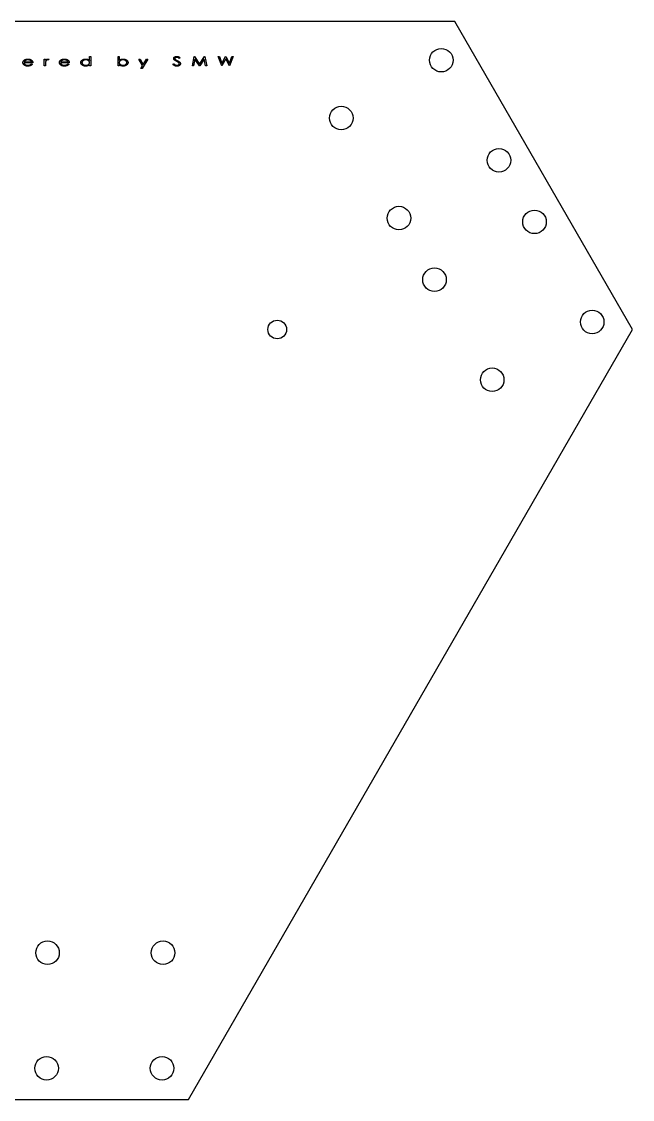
# Model space of a CAD drawing. Header units: millimetres. Extents: x -77 to 203, y -7 to 242.
# Drawn here: x 65.4 to 203, y 0 to 242.5 of the extents above; entities that cross this region are included whole.
import ezdxf

# ---------------------------------------------------------------- set-up
doc = ezdxf.new("R2010")
doc.units = ezdxf.units.MM

msp = doc.modelspace()

# ---------------------------------------------------------------- linework, layer by layer
at = {"color": 7, "linetype": 'Continuous', "lineweight": 25}
for p, q in [((162.95, 242.49), (-37.05, 242.49)), ((202.95, 173.21), (162.95, 242.49)), ((67.91, 233.22), (65.96, 233.22)), ((65.98, 233.41), (67.64, 233.41)), ((67.57, 232.98), (67.8, 232.89)), ((70.49, 234.03), (70.76, 234.03)), ((70.49, 232.49), (70.49, 234.03)), ((70.76, 234.03), (70.76, 233.81)), ((70.76, 233.01), (70.76, 232.49)), ((71.57, 234.01), (71.43, 233.84)), ((76.13, 233.22), (74.18, 233.22)), ((74.21, 233.41), (75.86, 233.41)), ((75.79, 232.98), (76.02, 232.89)), ((80.69, 234.66), (80.96, 234.66)), ((80.69, 233.73), (80.69, 234.66)), ((80.96, 234.66), (80.96, 232.49)), ((87.1, 234.66), (87.37, 234.66)), ((87.1, 232.49), (87.1, 234.66)), ((87.37, 234.66), (87.37, 233.75)), ((91.79, 234.03), (92.09, 234.03)), ((92.63, 232.62), (91.79, 234.03)), ((92.09, 234.03), (92.78, 232.86)), ((93.8, 234.03), (92.5, 231.92)), ((92.78, 232.86), (93.5, 234.03)), ((93.5, 234.03), (93.8, 234.03)), ((99.44, 232.9), (99.69, 233)), ((101.13, 234.3), (100.89, 234.17)), ((103.84, 232.49), (104.23, 234.6)), ((104.4, 234.01), (104.11, 232.49)), ((104.23, 234.6), (104.3, 234.6)), ((104.3, 234.6), (105.45, 232.87)), ((105.41, 232.49), (104.4, 234.01)), ((105.45, 232.87), (106.61, 234.6)), ((106.51, 234.01), (105.5, 232.49)), ((106.8, 232.49), (106.51, 234.01)), ((106.61, 234.6), (106.67, 234.6)), ((106.67, 234.6), (107.07, 232.49)), ((109.65, 234.6), (109.93, 234.6)), ((110.44, 232.49), (109.65, 234.6)), ((109.93, 234.6), (110.5, 233.08)), ((111.34, 234.09), (110.47, 232.49)), ((110.5, 233.08), (111.33, 234.6)), ((111.33, 234.6), (111.37, 234.6)), ((112.2, 232.49), (111.34, 234.09)), ((111.37, 234.6), (112.18, 233.08)), ((112.18, 233.08), (112.76, 234.6)), ((113.04, 234.6), (112.24, 232.49)), ((112.76, 234.6), (113.04, 234.6)), ((70.76, 232.49), (70.49, 232.49)), ((80.69, 232.49), (80.69, 232.75)), ((80.96, 232.49), (80.69, 232.49)), ((87.37, 232.49), (87.1, 232.49)), ((87.37, 232.77), (87.37, 232.49)), ((92.2, 231.92), (92.63, 232.62)), ((92.5, 231.92), (92.2, 231.92)), ((104.11, 232.49), (103.84, 232.49)), ((105.5, 232.49), (105.41, 232.49)), ((107.07, 232.49), (106.8, 232.49)), ((110.47, 232.49), (110.44, 232.49)), ((112.24, 232.49), (112.2, 232.49)), ((102.95, 0), (202.95, 173.21)), ((22.95, 0), (102.95, 0))]:
    msp.add_line(p, q, dxfattribs=at)
for centre, radius in [((159.89, 233.79), 2.65), ((137.37, 220.79), 2.65), ((172.89, 211.27), 2.65), ((150.37, 198.27), 2.65), ((180.89, 197.42), 2.65), ((158.37, 184.42), 2.65), ((193.89, 174.9), 2.65), ((122.95, 173.21), 2.1), ((171.37, 161.9), 2.65), ((71.23, 33), 2.65), ((97.23, 33), 2.65), ((71.01, 7), 2.65), ((97.01, 7), 2.65)]:
    msp.add_circle(centre, radius, dxfattribs=at)
for points, knots in [([(65.69, 233.26), (65.69, 233.28), (65.69, 233.33), (65.7, 233.4), (65.72, 233.47), (65.75, 233.53), (65.78, 233.6), (65.83, 233.66), (65.88, 233.72), (65.92, 233.75), (65.94, 233.77)], [0, 0, 0, 0, 0.1203893, 0.239442, 0.3580855, 0.4783578, 0.6010307, 0.7278898, 0.8608447, 1, 1, 1, 1]), ([(66.79, 232.46), (66.75, 232.46), (66.66, 232.46), (66.55, 232.47), (66.43, 232.49), (66.33, 232.52), (66.23, 232.55), (66.14, 232.6), (66.05, 232.65), (65.98, 232.7), (65.91, 232.76), (65.85, 232.83), (65.8, 232.89), (65.76, 232.96), (65.73, 233.03), (65.7, 233.11), (65.69, 233.18), (65.69, 233.23), (65.69, 233.26)], [0, 0, 0, 0, 0.08342, 0.162672, 0.237858, 0.309694, 0.378418, 0.444615, 0.50894, 0.572333, 0.63335, 0.69116, 0.746244, 0.799014, 0.849898, 0.899707, 0.949652, 1, 1, 1, 1]), ([(65.94, 233.77), (65.96, 233.8), (66.02, 233.84), (66.11, 233.9), (66.21, 233.95), (66.31, 233.99), (66.42, 234.02), (66.54, 234.05), (66.66, 234.06), (66.75, 234.06), (66.79, 234.06)], [0, 0, 0, 0, 0.115917, 0.23235, 0.349842, 0.470698, 0.594414, 0.723582, 0.858448, 1, 1, 1, 1]), ([(65.96, 233.22), (65.96, 233.2), (65.96, 233.16), (65.97, 233.1), (65.99, 233.04), (66.02, 232.99), (66.05, 232.94), (66.09, 232.89), (66.14, 232.85), (66.19, 232.81), (66.25, 232.77), (66.31, 232.74), (66.38, 232.71), (66.45, 232.69), (66.52, 232.67), (66.6, 232.66), (66.68, 232.65), (66.73, 232.65), (66.76, 232.65)], [0, 0, 0, 0, 0.056242, 0.111095, 0.164975, 0.218903, 0.273387, 0.330219, 0.389105, 0.451504, 0.515499, 0.58005, 0.64543, 0.712473, 0.780497, 0.851034, 0.924111, 1, 1, 1, 1]), ([(66.24, 233.73), (66.23, 233.72), (66.2, 233.7), (66.16, 233.67), (66.13, 233.63), (66.09, 233.59), (66.06, 233.55), (66.03, 233.51), (66.01, 233.46), (65.99, 233.43), (65.98, 233.41)], [0, 0, 0, 0, 0.12042, 0.240754, 0.361161, 0.48245, 0.607607, 0.734553, 0.864535, 1, 1, 1, 1]), ([(66.81, 233.87), (66.78, 233.87), (66.73, 233.87), (66.65, 233.86), (66.57, 233.85), (66.5, 233.84), (66.43, 233.82), (66.37, 233.79), (66.3, 233.76), (66.26, 233.74), (66.24, 233.73)], [0, 0, 0, 0, 0.136394, 0.268915, 0.397368, 0.522174, 0.644271, 0.763661, 0.882422, 1, 1, 1, 1]), ([(66.76, 232.65), (66.79, 232.65), (66.84, 232.65), (66.92, 232.66), (67, 232.67), (67.08, 232.69), (67.15, 232.7), (67.22, 232.73), (67.28, 232.75), (67.34, 232.78), (67.4, 232.82), (67.45, 232.86), (67.51, 232.91), (67.55, 232.95), (67.57, 232.98)], [0, 0, 0, 0, 0.089322, 0.177994, 0.265856, 0.353138, 0.438174, 0.517979, 0.592596, 0.663003, 0.734986, 0.815073, 0.902964, 1, 1, 1, 1]), ([(66.79, 234.06), (66.84, 234.06), (66.92, 234.06), (67.05, 234.04), (67.17, 234.02), (67.29, 233.99), (67.39, 233.94), (67.49, 233.89), (67.59, 233.83), (67.64, 233.78), (67.67, 233.76)], [0, 0, 0, 0, 0.140922, 0.275059, 0.403664, 0.527671, 0.648288, 0.766337, 0.883273, 1, 1, 1, 1]), ([(67.8, 232.89), (67.78, 232.86), (67.74, 232.82), (67.68, 232.75), (67.61, 232.69), (67.54, 232.65), (67.46, 232.6), (67.38, 232.57), (67.3, 232.53), (67.21, 232.51), (67.11, 232.49), (67.01, 232.47), (66.9, 232.46), (66.83, 232.46), (66.79, 232.46)], [0, 0, 0, 0, 0.08068, 0.158926, 0.236421, 0.312535, 0.389176, 0.467264, 0.547404, 0.629883, 0.715752, 0.805444, 0.900452, 1, 1, 1, 1]), ([(67.64, 233.41), (67.63, 233.44), (67.61, 233.48), (67.57, 233.55), (67.53, 233.61), (67.47, 233.66), (67.41, 233.71), (67.34, 233.75), (67.27, 233.78), (67.18, 233.81), (67.09, 233.84), (67, 233.86), (66.9, 233.87), (66.84, 233.87), (66.81, 233.87)], [0, 0, 0, 0, 0.080104, 0.156081, 0.228922, 0.299933, 0.372774, 0.450312, 0.533461, 0.622962, 0.715975, 0.809304, 0.903685, 1, 1, 1, 1]), ([(67.67, 233.76), (67.69, 233.74), (67.73, 233.7), (67.78, 233.64), (67.82, 233.58), (67.85, 233.52), (67.88, 233.45), (67.9, 233.37), (67.91, 233.3), (67.91, 233.25), (67.91, 233.22)], [0, 0, 0, 0, 0.129408, 0.254029, 0.377137, 0.49818, 0.619807, 0.743113, 0.869352, 1, 1, 1, 1]), ([(70.76, 233.81), (70.78, 233.83), (70.82, 233.87), (70.89, 233.92), (70.96, 233.97), (71.03, 234), (71.1, 234.03), (71.17, 234.05), (71.25, 234.06), (71.3, 234.06), (71.33, 234.06)], [0, 0, 0, 0, 0.141224, 0.274779, 0.40214, 0.52438, 0.643807, 0.762401, 0.880432, 1, 1, 1, 1]), ([(70.81, 233.54), (70.81, 233.53), (70.8, 233.5), (70.79, 233.45), (70.78, 233.4), (70.77, 233.34), (70.77, 233.27), (70.76, 233.19), (70.76, 233.1), (70.76, 233.04), (70.76, 233.01)], [0, 0, 0, 0, 0.072598, 0.159586, 0.26149, 0.378637, 0.510516, 0.657934, 0.821082, 1, 1, 1, 1]), ([(71.28, 233.87), (71.26, 233.87), (71.21, 233.87), (71.14, 233.85), (71.08, 233.83), (71.02, 233.8), (70.98, 233.77), (70.95, 233.74), (70.92, 233.72), (70.9, 233.69), (70.87, 233.65), (70.85, 233.62), (70.83, 233.58), (70.82, 233.55), (70.81, 233.54)], [0, 0, 0, 0, 0.113691, 0.227753, 0.34525, 0.467749, 0.530456, 0.593307, 0.656375, 0.721093, 0.787886, 0.855829, 0.926641, 1, 1, 1, 1]), ([(71.43, 233.84), (71.42, 233.85), (71.39, 233.86), (71.35, 233.86), (71.32, 233.87), (71.29, 233.87), (71.28, 233.87)], [0, 0, 0, 0, 0.289934, 0.5534, 0.790306, 1, 1, 1, 1]), ([(71.33, 234.06), (71.35, 234.06), (71.39, 234.06), (71.45, 234.05), (71.51, 234.03), (71.55, 234.02), (71.57, 234.01)], [0, 0, 0, 0, 0.23141, 0.473781, 0.729772, 1, 1, 1, 1]), ([(73.91, 233.26), (73.91, 233.28), (73.91, 233.33), (73.92, 233.4), (73.94, 233.47), (73.97, 233.53), (74.01, 233.6), (74.05, 233.66), (74.1, 233.72), (74.14, 233.75), (74.16, 233.77)], [0, 0, 0, 0, 0.120389, 0.239442, 0.358085, 0.478358, 0.601031, 0.72789, 0.860845, 1, 1, 1, 1]), ([(75.01, 232.46), (74.97, 232.46), (74.89, 232.46), (74.77, 232.47), (74.66, 232.49), (74.55, 232.52), (74.45, 232.55), (74.36, 232.6), (74.28, 232.65), (74.2, 232.7), (74.13, 232.76), (74.07, 232.83), (74.02, 232.89), (73.98, 232.96), (73.95, 233.03), (73.92, 233.11), (73.91, 233.18), (73.91, 233.23), (73.91, 233.26)], [0, 0, 0, 0, 0.08342, 0.162672, 0.237858, 0.309694, 0.378418, 0.444615, 0.50894, 0.572333, 0.63335, 0.69116, 0.746244, 0.799014, 0.849898, 0.899707, 0.949652, 1, 1, 1, 1]), ([(74.16, 233.77), (74.19, 233.8), (74.24, 233.84), (74.33, 233.9), (74.43, 233.95), (74.53, 233.99), (74.64, 234.02), (74.76, 234.05), (74.89, 234.06), (74.97, 234.06), (75.01, 234.06)], [0, 0, 0, 0, 0.115917, 0.23235, 0.349842, 0.470698, 0.594414, 0.723582, 0.858448, 1, 1, 1, 1]), ([(74.18, 233.22), (74.18, 233.2), (74.18, 233.16), (74.2, 233.1), (74.21, 233.04), (74.24, 232.99), (74.27, 232.94), (74.31, 232.89), (74.36, 232.85), (74.42, 232.81), (74.47, 232.77), (74.54, 232.74), (74.6, 232.71), (74.67, 232.69), (74.74, 232.67), (74.82, 232.66), (74.9, 232.65), (74.95, 232.65), (74.98, 232.65)], [0, 0, 0, 0, 0.056242, 0.111095, 0.164975, 0.218903, 0.273387, 0.330219, 0.389105, 0.451504, 0.515499, 0.58005, 0.64543, 0.712473, 0.780497, 0.851034, 0.924111, 1, 1, 1, 1]), ([(74.47, 233.73), (74.45, 233.72), (74.42, 233.7), (74.39, 233.67), (74.35, 233.63), (74.31, 233.59), (74.28, 233.55), (74.26, 233.51), (74.23, 233.46), (74.21, 233.43), (74.21, 233.41)], [0, 0, 0, 0, 0.12042, 0.240754, 0.361161, 0.48245, 0.607607, 0.734553, 0.864535, 1, 1, 1, 1]), ([(75.03, 233.87), (75, 233.87), (74.95, 233.87), (74.87, 233.86), (74.8, 233.85), (74.72, 233.84), (74.66, 233.82), (74.59, 233.79), (74.53, 233.76), (74.49, 233.74), (74.47, 233.73)], [0, 0, 0, 0, 0.136394, 0.268915, 0.397368, 0.522174, 0.644271, 0.763661, 0.882422, 1, 1, 1, 1]), ([(74.98, 232.65), (75.01, 232.65), (75.06, 232.65), (75.14, 232.66), (75.22, 232.67), (75.3, 232.69), (75.37, 232.7), (75.44, 232.73), (75.5, 232.75), (75.56, 232.78), (75.62, 232.82), (75.67, 232.86), (75.73, 232.91), (75.77, 232.95), (75.79, 232.98)], [0, 0, 0, 0, 0.089322, 0.177994, 0.265856, 0.353138, 0.438174, 0.517979, 0.592596, 0.663003, 0.734986, 0.815073, 0.902964, 1, 1, 1, 1]), ([(75.01, 234.06), (75.06, 234.06), (75.15, 234.06), (75.27, 234.04), (75.4, 234.02), (75.51, 233.99), (75.62, 233.94), (75.72, 233.89), (75.81, 233.83), (75.87, 233.78), (75.9, 233.76)], [0, 0, 0, 0, 0.140922, 0.275059, 0.403664, 0.527671, 0.648288, 0.766337, 0.883273, 1, 1, 1, 1]), ([(76.02, 232.89), (76.01, 232.86), (75.97, 232.82), (75.9, 232.75), (75.84, 232.69), (75.76, 232.65), (75.69, 232.6), (75.61, 232.57), (75.52, 232.53), (75.43, 232.51), (75.33, 232.49), (75.23, 232.47), (75.12, 232.46), (75.05, 232.46), (75.01, 232.46)], [0, 0, 0, 0, 0.08068, 0.158926, 0.236421, 0.312535, 0.389176, 0.467264, 0.547404, 0.629883, 0.715752, 0.805444, 0.900452, 1, 1, 1, 1]), ([(75.86, 233.41), (75.85, 233.44), (75.83, 233.48), (75.79, 233.55), (75.75, 233.61), (75.7, 233.66), (75.64, 233.71), (75.57, 233.75), (75.49, 233.78), (75.4, 233.81), (75.31, 233.84), (75.22, 233.86), (75.13, 233.87), (75.06, 233.87), (75.03, 233.87)], [0, 0, 0, 0, 0.080104, 0.156081, 0.228922, 0.299933, 0.372774, 0.450312, 0.533461, 0.622962, 0.715975, 0.809304, 0.903685, 1, 1, 1, 1]), ([(75.9, 233.76), (75.91, 233.74), (75.95, 233.7), (76, 233.64), (76.04, 233.58), (76.07, 233.52), (76.1, 233.45), (76.12, 233.37), (76.13, 233.3), (76.13, 233.25), (76.13, 233.22)], [0, 0, 0, 0, 0.129408, 0.254029, 0.377137, 0.49818, 0.619807, 0.743113, 0.869352, 1, 1, 1, 1]), ([(78.71, 233.26), (78.71, 233.29), (78.71, 233.35), (78.73, 233.42), (78.76, 233.5), (78.79, 233.57), (78.84, 233.64), (78.9, 233.71), (78.96, 233.77), (79.04, 233.83), (79.12, 233.88), (79.21, 233.93), (79.3, 233.97), (79.4, 234), (79.5, 234.03), (79.61, 234.05), (79.72, 234.06), (79.79, 234.06), (79.83, 234.06)], [0, 0, 0, 0, 0.053239, 0.105669, 0.157759, 0.21091, 0.265513, 0.322628, 0.383156, 0.447539, 0.513858, 0.579921, 0.64642, 0.713983, 0.782419, 0.852806, 0.925292, 1, 1, 1, 1]), ([(79.82, 232.46), (79.78, 232.46), (79.71, 232.46), (79.6, 232.47), (79.5, 232.49), (79.4, 232.52), (79.3, 232.55), (79.21, 232.59), (79.12, 232.64), (79.04, 232.69), (78.96, 232.75), (78.89, 232.82), (78.84, 232.88), (78.79, 232.95), (78.76, 233.03), (78.73, 233.1), (78.71, 233.18), (78.71, 233.24), (78.71, 233.26)], [0, 0, 0, 0, 0.074392, 0.146593, 0.216394, 0.284728, 0.351553, 0.417765, 0.483549, 0.549521, 0.613604, 0.6739, 0.731053, 0.786173, 0.839676, 0.892444, 0.945672, 1, 1, 1, 1]), ([(79.84, 233.87), (79.8, 233.87), (79.73, 233.87), (79.62, 233.85), (79.51, 233.83), (79.43, 233.8), (79.36, 233.77), (79.32, 233.75), (79.27, 233.72), (79.23, 233.7), (79.2, 233.67), (79.16, 233.64), (79.13, 233.6), (79.1, 233.57), (79.07, 233.53), (79.05, 233.5), (79.03, 233.46), (79.01, 233.42), (79, 233.38), (78.99, 233.34), (78.98, 233.3), (78.98, 233.28), (78.98, 233.26)], [0, 0, 0, 0, 0.098179, 0.193102, 0.28604, 0.37782, 0.422895, 0.466432, 0.50924, 0.551161, 0.592151, 0.632604, 0.672974, 0.712947, 0.752179, 0.789539, 0.82605, 0.861947, 0.896666, 0.931201, 0.965568, 1, 1, 1, 1]), ([(78.98, 233.26), (78.98, 233.25), (78.98, 233.22), (78.99, 233.18), (79, 233.14), (79.01, 233.11), (79.03, 233.07), (79.05, 233.03), (79.07, 232.99), (79.1, 232.96), (79.13, 232.92), (79.16, 232.89), (79.2, 232.86), (79.24, 232.83), (79.28, 232.8), (79.32, 232.77), (79.37, 232.75), (79.43, 232.72), (79.51, 232.69), (79.62, 232.67), (79.73, 232.65), (79.8, 232.65), (79.84, 232.65)], [0, 0, 0, 0, 0.034083, 0.068466, 0.102746, 0.137829, 0.173262, 0.210287, 0.24817, 0.287716, 0.327948, 0.368597, 0.409586, 0.450819, 0.493065, 0.536079, 0.580456, 0.6257, 0.717766, 0.810037, 0.903968, 1, 1, 1, 1]), ([(79.83, 234.06), (79.87, 234.06), (79.96, 234.06), (80.08, 234.04), (80.2, 234.02), (80.31, 233.98), (80.42, 233.94), (80.52, 233.88), (80.61, 233.81), (80.66, 233.76), (80.69, 233.73)], [0, 0, 0, 0, 0.137599, 0.269365, 0.396396, 0.519619, 0.640354, 0.759899, 0.879492, 1, 1, 1, 1]), ([(80.69, 233.26), (80.69, 233.28), (80.69, 233.32), (80.68, 233.38), (80.66, 233.44), (80.63, 233.5), (80.6, 233.55), (80.55, 233.6), (80.5, 233.65), (80.45, 233.7), (80.38, 233.74), (80.32, 233.77), (80.24, 233.8), (80.17, 233.83), (80.09, 233.85), (80.01, 233.86), (79.93, 233.87), (79.87, 233.87), (79.84, 233.87)], [0, 0, 0, 0, 0.0549942, 0.1086157, 0.1618452, 0.21502, 0.2696742, 0.3264633, 0.3861239, 0.4490357, 0.5136729, 0.5788993, 0.6448722, 0.7115525, 0.7805054, 0.8509121, 0.9239858, 1, 1, 1, 1]), ([(79.84, 232.65), (79.87, 232.65), (79.95, 232.65), (80.06, 232.67), (80.16, 232.69), (80.25, 232.72), (80.32, 232.75), (80.36, 232.77), (80.41, 232.8), (80.45, 232.82), (80.49, 232.85), (80.52, 232.88), (80.55, 232.91), (80.58, 232.95), (80.61, 232.98), (80.63, 233.02), (80.65, 233.06), (80.66, 233.09), (80.68, 233.13), (80.69, 233.17), (80.69, 233.21), (80.69, 233.24), (80.69, 233.26)], [0, 0, 0, 0, 0.096736, 0.191681, 0.285707, 0.379693, 0.426091, 0.470618, 0.513724, 0.555398, 0.595804, 0.635358, 0.673779, 0.711791, 0.74906, 0.785588, 0.821467, 0.856952, 0.89202, 0.9275, 0.963504, 1, 1, 1, 1]), ([(87.37, 233.75), (87.4, 233.78), (87.46, 233.83), (87.55, 233.89), (87.65, 233.94), (87.76, 233.99), (87.87, 234.02), (87.99, 234.04), (88.11, 234.06), (88.19, 234.06), (88.24, 234.06)], [0, 0, 0, 0, 0.122851, 0.244107, 0.364618, 0.486056, 0.609134, 0.735447, 0.865431, 1, 1, 1, 1]), ([(88.23, 233.87), (88.19, 233.87), (88.11, 233.87), (88, 233.85), (87.9, 233.83), (87.81, 233.8), (87.74, 233.77), (87.7, 233.75), (87.65, 233.72), (87.61, 233.7), (87.57, 233.67), (87.54, 233.64), (87.51, 233.61), (87.48, 233.57), (87.45, 233.54), (87.43, 233.5), (87.41, 233.46), (87.39, 233.43), (87.38, 233.39), (87.37, 233.35), (87.37, 233.31), (87.37, 233.28), (87.37, 233.26)], [0, 0, 0, 0, 0.096605, 0.191834, 0.286088, 0.380409, 0.426745, 0.471699, 0.514747, 0.556365, 0.597226, 0.636489, 0.675374, 0.713334, 0.750553, 0.786841, 0.822512, 0.857475, 0.892604, 0.927959, 0.963553, 1, 1, 1, 1]), ([(87.37, 233.26), (87.37, 233.24), (87.37, 233.2), (87.38, 233.14), (87.4, 233.08), (87.43, 233.02), (87.46, 232.97), (87.51, 232.92), (87.56, 232.87), (87.61, 232.82), (87.68, 232.78), (87.74, 232.75), (87.81, 232.72), (87.89, 232.69), (87.97, 232.67), (88.05, 232.66), (88.13, 232.65), (88.19, 232.65), (88.22, 232.65)], [0, 0, 0, 0, 0.055001, 0.108629, 0.161864, 0.215046, 0.269706, 0.326502, 0.385907, 0.448826, 0.513776, 0.578839, 0.644485, 0.711518, 0.780479, 0.850894, 0.923977, 1, 1, 1, 1]), ([(88.22, 232.65), (88.26, 232.65), (88.33, 232.65), (88.44, 232.67), (88.55, 232.69), (88.63, 232.72), (88.7, 232.75), (88.74, 232.77), (88.78, 232.8), (88.83, 232.82), (88.86, 232.85), (88.9, 232.88), (88.93, 232.92), (88.96, 232.95), (88.99, 232.99), (89.01, 233.03), (89.03, 233.06), (89.05, 233.1), (89.06, 233.14), (89.07, 233.18), (89.08, 233.22), (89.08, 233.24), (89.08, 233.26)], [0, 0, 0, 0, 0.098252, 0.193245, 0.286252, 0.377755, 0.422864, 0.466759, 0.509599, 0.551551, 0.592572, 0.633055, 0.673196, 0.712922, 0.752183, 0.789769, 0.826307, 0.862231, 0.896862, 0.93115, 0.965542, 1, 1, 1, 1]), ([(89.08, 233.26), (89.08, 233.27), (89.08, 233.3), (89.07, 233.34), (89.06, 233.38), (89.05, 233.41), (89.03, 233.45), (89.01, 233.49), (88.99, 233.53), (88.96, 233.56), (88.93, 233.6), (88.9, 233.63), (88.86, 233.66), (88.82, 233.69), (88.78, 233.72), (88.74, 233.75), (88.69, 233.77), (88.63, 233.8), (88.55, 233.83), (88.44, 233.85), (88.33, 233.87), (88.26, 233.87), (88.23, 233.87)], [0, 0, 0, 0, 0.034488, 0.068909, 0.103583, 0.138706, 0.17466, 0.21123, 0.249465, 0.28898, 0.329256, 0.369694, 0.410729, 0.452009, 0.494301, 0.537364, 0.58179, 0.627085, 0.718909, 0.811283, 0.904593, 1, 1, 1, 1]), ([(89.35, 233.26), (89.35, 233.23), (89.35, 233.18), (89.33, 233.1), (89.3, 233.02), (89.27, 232.95), (89.22, 232.88), (89.16, 232.81), (89.1, 232.75), (89.02, 232.69), (88.94, 232.64), (88.85, 232.59), (88.75, 232.55), (88.66, 232.52), (88.56, 232.49), (88.45, 232.47), (88.34, 232.46), (88.27, 232.46), (88.23, 232.46)], [0, 0, 0, 0, 0.053436, 0.105787, 0.158062, 0.211132, 0.265884, 0.322912, 0.383552, 0.447837, 0.514055, 0.580017, 0.646672, 0.713867, 0.78247, 0.85275, 0.925127, 1, 1, 1, 1]), ([(88.24, 234.06), (88.27, 234.06), (88.35, 234.06), (88.46, 234.05), (88.56, 234.03), (88.66, 234), (88.76, 233.97), (88.85, 233.93), (88.94, 233.88), (89.02, 233.83), (89.1, 233.77), (89.17, 233.71), (89.22, 233.64), (89.27, 233.57), (89.3, 233.5), (89.33, 233.42), (89.35, 233.34), (89.35, 233.29), (89.35, 233.26)], [0, 0, 0, 0, 0.07468, 0.146612, 0.216698, 0.285039, 0.351873, 0.418093, 0.483885, 0.549865, 0.613956, 0.67426, 0.731779, 0.786672, 0.83993, 0.892705, 0.945665, 1, 1, 1, 1]), ([(100.32, 232.43), (100.3, 232.43), (100.26, 232.43), (100.2, 232.44), (100.13, 232.45), (100.07, 232.46), (100.01, 232.47), (99.95, 232.49), (99.9, 232.51), (99.84, 232.54), (99.79, 232.57), (99.74, 232.6), (99.68, 232.64), (99.63, 232.68), (99.58, 232.73), (99.54, 232.78), (99.49, 232.84), (99.46, 232.88), (99.44, 232.9)], [0, 0, 0, 0, 0.063314, 0.125167, 0.186098, 0.246, 0.304927, 0.36356, 0.421725, 0.480021, 0.538486, 0.598523, 0.659859, 0.72333, 0.788905, 0.856789, 0.926903, 1, 1, 1, 1]), ([(99.63, 234.16), (99.63, 234.19), (99.64, 234.23), (99.65, 234.3), (99.68, 234.36), (99.72, 234.42), (99.78, 234.47), (99.84, 234.52), (99.91, 234.56), (99.99, 234.59), (100.07, 234.62), (100.16, 234.64), (100.25, 234.66), (100.32, 234.66), (100.35, 234.66)], [0, 0, 0, 0, 0.069833, 0.139143, 0.209253, 0.28265, 0.359254, 0.439149, 0.523413, 0.613264, 0.70696, 0.802325, 0.899526, 1, 1, 1, 1]), ([(99.79, 233.84), (99.78, 233.85), (99.76, 233.88), (99.72, 233.92), (99.7, 233.96), (99.67, 234), (99.65, 234.04), (99.64, 234.08), (99.63, 234.12), (99.63, 234.15), (99.63, 234.16)], [0, 0, 0, 0, 0.143287, 0.278886, 0.407846, 0.532386, 0.650842, 0.767845, 0.884168, 1, 1, 1, 1]), ([(99.69, 233), (99.71, 232.97), (99.76, 232.92), (99.83, 232.85), (99.9, 232.79), (99.98, 232.74), (100.06, 232.7), (100.14, 232.67), (100.23, 232.65), (100.29, 232.65), (100.32, 232.65)], [0, 0, 0, 0, 0.144138, 0.279741, 0.408464, 0.531337, 0.650001, 0.766279, 0.882105, 1, 1, 1, 1]), ([(100.26, 233.55), (100.23, 233.57), (100.18, 233.6), (100.09, 233.64), (100.02, 233.69), (99.96, 233.72), (99.91, 233.76), (99.86, 233.79), (99.82, 233.82), (99.8, 233.83), (99.79, 233.84)], [0, 0, 0, 0, 0.184635, 0.352521, 0.502282, 0.63567, 0.752089, 0.851209, 0.93406, 1, 1, 1, 1]), ([(100.33, 234.44), (100.31, 234.44), (100.28, 234.44), (100.24, 234.44), (100.2, 234.43), (100.16, 234.42), (100.12, 234.41), (100.09, 234.4), (100.05, 234.38), (100.02, 234.36), (100, 234.34), (99.97, 234.32), (99.95, 234.3), (99.93, 234.28), (99.92, 234.25), (99.91, 234.23), (99.91, 234.2), (99.9, 234.18), (99.9, 234.17)], [0, 0, 0, 0, 0.082083, 0.160539, 0.236564, 0.30876, 0.378174, 0.445672, 0.511873, 0.576181, 0.63769, 0.69533, 0.749596, 0.801299, 0.851729, 0.900734, 0.950062, 1, 1, 1, 1]), ([(99.9, 234.17), (99.91, 234.16), (99.91, 234.14), (99.91, 234.11), (99.93, 234.07), (99.94, 234.04), (99.97, 234), (100, 233.97), (100.04, 233.93), (100.08, 233.91), (100.09, 233.9)], [0, 0, 0, 0, 0.098332, 0.197646, 0.299645, 0.407152, 0.526293, 0.663277, 0.820555, 1, 1, 1, 1]), ([(100.09, 233.9), (100.1, 233.9), (100.11, 233.89), (100.14, 233.87), (100.18, 233.85), (100.22, 233.83), (100.27, 233.8), (100.33, 233.76), (100.4, 233.73), (100.45, 233.7), (100.48, 233.69)], [0, 0, 0, 0, 0.051662, 0.123489, 0.216376, 0.33129, 0.466454, 0.62273, 0.800578, 1, 1, 1, 1]), ([(100.78, 233.22), (100.77, 233.23), (100.74, 233.25), (100.69, 233.29), (100.64, 233.33), (100.58, 233.37), (100.51, 233.42), (100.43, 233.46), (100.35, 233.51), (100.29, 233.54), (100.26, 233.55)], [0, 0, 0, 0, 0.085823, 0.182241, 0.289544, 0.408891, 0.539115, 0.681065, 0.834468, 1, 1, 1, 1]), ([(100.32, 232.65), (100.34, 232.65), (100.39, 232.65), (100.47, 232.66), (100.54, 232.68), (100.61, 232.7), (100.67, 232.72), (100.72, 232.76), (100.77, 232.79), (100.81, 232.83), (100.84, 232.87), (100.87, 232.92), (100.88, 232.96), (100.88, 232.99), (100.88, 233.01)], [0, 0, 0, 0, 0.102912, 0.203088, 0.301782, 0.399349, 0.492806, 0.579224, 0.659758, 0.735332, 0.806859, 0.873517, 0.936765, 1, 1, 1, 1]), ([(101.15, 233.01), (101.15, 232.99), (101.15, 232.95), (101.14, 232.89), (101.12, 232.84), (101.09, 232.79), (101.06, 232.74), (101.02, 232.69), (100.97, 232.65), (100.91, 232.6), (100.85, 232.56), (100.78, 232.53), (100.72, 232.5), (100.64, 232.47), (100.57, 232.46), (100.49, 232.44), (100.41, 232.43), (100.35, 232.43), (100.32, 232.43)], [0, 0, 0, 0, 0.051326, 0.102069, 0.152714, 0.204674, 0.258841, 0.315717, 0.376029, 0.440318, 0.50668, 0.573357, 0.6403, 0.708341, 0.778044, 0.849796, 0.923531, 1, 1, 1, 1]), ([(100.89, 234.17), (100.88, 234.18), (100.85, 234.21), (100.81, 234.24), (100.77, 234.28), (100.73, 234.31), (100.69, 234.33), (100.66, 234.35), (100.63, 234.37), (100.58, 234.39), (100.53, 234.41), (100.47, 234.43), (100.4, 234.44), (100.35, 234.44), (100.33, 234.44)], [0, 0, 0, 0, 0.090896, 0.175368, 0.25491, 0.329222, 0.397765, 0.461732, 0.52073, 0.574658, 0.678057, 0.782714, 0.889856, 1, 1, 1, 1]), ([(100.35, 234.66), (100.38, 234.66), (100.45, 234.66), (100.55, 234.64), (100.65, 234.62), (100.73, 234.59), (100.79, 234.56), (100.83, 234.54), (100.88, 234.51), (100.93, 234.47), (100.98, 234.44), (101.03, 234.39), (101.08, 234.35), (101.11, 234.32), (101.13, 234.3)], [0, 0, 0, 0, 0.117138, 0.231005, 0.343712, 0.455371, 0.512682, 0.572792, 0.635731, 0.701455, 0.770806, 0.843623, 0.919973, 1, 1, 1, 1]), ([(100.48, 233.69), (100.51, 233.67), (100.57, 233.64), (100.65, 233.59), (100.73, 233.54), (100.8, 233.5), (100.87, 233.45), (100.92, 233.41), (100.97, 233.37), (101.01, 233.33), (101.04, 233.29), (101.07, 233.25), (101.1, 233.21), (101.12, 233.17), (101.13, 233.13), (101.14, 233.09), (101.15, 233.05), (101.15, 233.02), (101.15, 233.01)], [0, 0, 0, 0, 0.105199, 0.202941, 0.293498, 0.377317, 0.453565, 0.523308, 0.586086, 0.642795, 0.694893, 0.74411, 0.79073, 0.835278, 0.877916, 0.919602, 0.959847, 1, 1, 1, 1]), ([(100.88, 233.01), (100.88, 233.03), (100.88, 233.06), (100.86, 233.12), (100.82, 233.17), (100.79, 233.2), (100.78, 233.22)], [0, 0, 0, 0, 0.222817, 0.458137, 0.713035, 1, 1, 1, 1]), ([(80.69, 232.75), (80.66, 232.73), (80.6, 232.68), (80.51, 232.62), (80.41, 232.57), (80.3, 232.53), (80.19, 232.5), (80.07, 232.48), (79.95, 232.46), (79.86, 232.46), (79.82, 232.46)], [0, 0, 0, 0, 0.122455, 0.243039, 0.363758, 0.485063, 0.608269, 0.734603, 0.864957, 1, 1, 1, 1]), ([(88.23, 232.46), (88.19, 232.46), (88.1, 232.46), (87.98, 232.48), (87.86, 232.5), (87.77, 232.53), (87.69, 232.55), (87.64, 232.58), (87.59, 232.6), (87.54, 232.63), (87.5, 232.66), (87.45, 232.7), (87.41, 232.73), (87.38, 232.76), (87.37, 232.77)], [0, 0, 0, 0, 0.137538, 0.269518, 0.396433, 0.519065, 0.579407, 0.639119, 0.698776, 0.758366, 0.818111, 0.878318, 0.938788, 1, 1, 1, 1])]:
    msp.add_open_spline(points, degree=3, knots=knots, dxfattribs=at)

doc.saveas('drawing.dxf')
